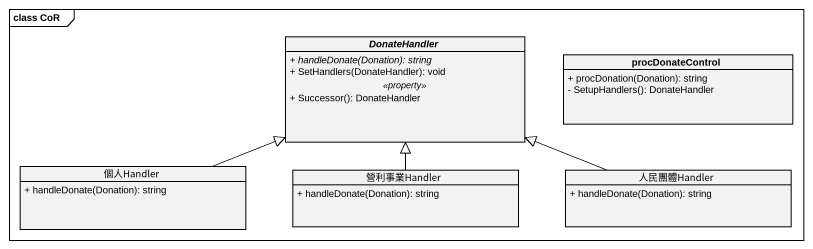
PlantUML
@startuml
mainframe class CoR
hide circle
hide empty members
skinparam classAttributeIconSize 0
abstract class DonateHandler {
  {abstract} + handleDonate(Donation): string
  + SetHandlers(DonateHandler): void
  .. <<property>> ..
  + Successor(): DonateHandler
}
class procDonateControl {
  + procDonation(Donation): string
  - SetupHandlers(): DonateHandler
}
class 個人Handler {
  + handleDonate(Donation): string
}
class 營利事業Handler {
  + handleDonate(Donation): string
}
class 人民團體Handler {
  + handleDonate(Donation): string
}
個人Handler -right-|> DonateHandler
營利事業Handler -up-|> DonateHandler
人民團體Handler -left-|> DonateHandler
@enduml
